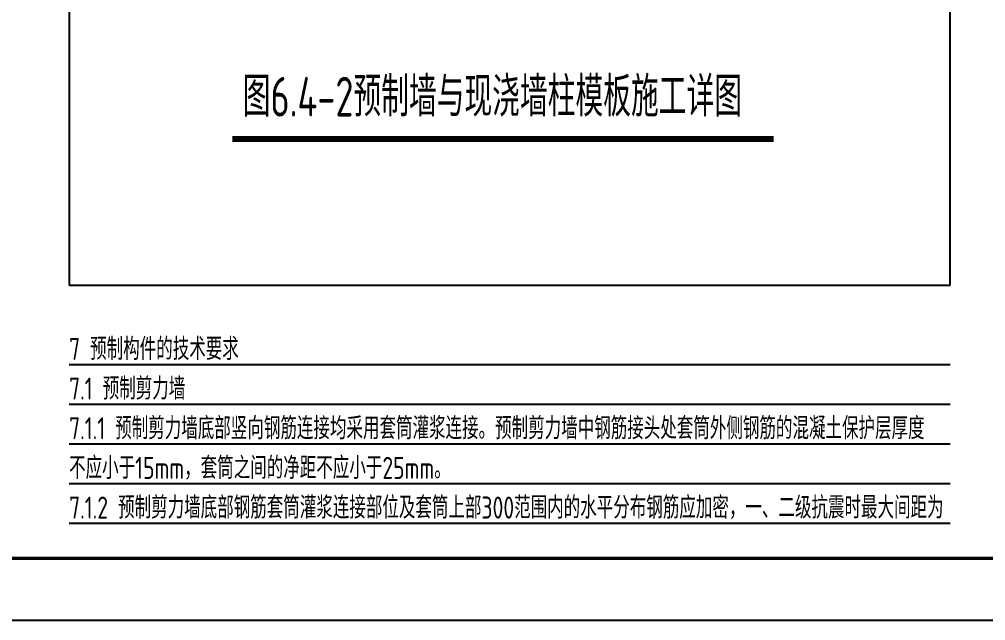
# Model space of a CAD drawing. Extents: x -85320 to 1679916, y -1321939 to 627.
# Drawn here: x 1050152 to 1072090, y -733420 to -719776 of the extents above; entities that cross this region are included whole.
import ezdxf
from ezdxf.enums import TextEntityAlignment as Align

# ---------------------------------------------------------------- set-up
doc = ezdxf.new("R2010")
doc.units = 0
doc.header["$LTSCALE"] = 1000
for name, color, linetype in [('BORDER', 7, 'Continuous'), ('TEXT', 7, 'Continuous'), ('TQ-详图、通用文字', 7, 'Continuous'), ('中文', 7, 'Continuous'), ('总说明下划线', 8, 'Continuous'), ('打印线框', 7, 'Continuous'), ('拉模', 7, 'Continuous')]:
    doc.layers.add(name, color=color, linetype=linetype)
doc.styles.add('TSSD_Rein', font='Tssdeng.shx', dxfattribs={"width": 0.7, "bigfont": 'hztxt.shx'})

# ---------------------------------------------------------------- blocks, each defined once
blk = doc.blocks.new('图框1')
at = {"layer": 'BORDER', "const_width": 50}
blk.add_lwpolyline([(1377779, -823089), (1377779, -783089), (1433679, -783089), (1433679, -823089)], close=True, dxfattribs=at)

msp = doc.modelspace()

# ---------------------------------------------------------------- linework, layer by layer
at = {"layer": 'TQ-详图、通用文字', "const_width": 140, "elevation": 0}
msp.add_lwpolyline([(1054989.987, -722492.724), (1067276.656, -722492.724)], dxfattribs=at)
at = {"layer": '总说明下划线', "color": 9}
for p, q in [((1051281.408, -711404.339), (1051281.409, -725804.339)), ((1071281.408, -725804.339), (1071281.408, -711404.339)), ((1051281.409, -725804.339), (1071281.408, -725804.339)), ((1051281.408, -727604.339), (1071281.408, -727604.339)), ((1051281.408, -728504.339), (1071281.408, -728504.339)), ((1051281.408, -728504.339), (1071281.408, -728504.339)), ((1051281.408, -728504.339), (1071281.408, -728504.339)), ((1051281.408, -729404.339), (1071281.408, -729404.339)), ((1051281.408, -730304.339), (1071281.408, -730304.339)), ((1051281.408, -731204.339), (1071281.408, -731204.339))]:
    msp.add_line(p, q, dxfattribs=at)
at = {"layer": '打印线框', "color": 1}
msp.add_lwpolyline([(1023539.778, -733420.217), (1023539.778, -673955.571), (1107639.778, -673955.571), (1107639.778, -733420.217)], close=True, dxfattribs=at)

# ---------------------------------------------------------------- block references
at = {"layer": '拉模', "color": 3, "xscale": 1.415824915824916, "yscale": 1.415824915824916, "zscale": 1.415824915824916}
msp.add_blockref('图框1', (-923614.424, 433345.089), dxfattribs=at)

# ---------------------------------------------------------------- texts
at = {"layer": 'TEXT', "style": 'TSSD_Rein', "width": 0.7}
msp.add_text('图6.4-2预制墙与现浇墙柱模板施工详图', height=900, dxfattribs=at).set_placement((1055223.72, -722250.726, 0), align=Align.BOTTOM_LEFT)
at = {"layer": '中文', "color": 4, "linetype": 'Continuous', "style": 'TSSD_Rein', "width": 0.75}
for s, p in [('7 预制构件的技术要求', (1051281.413, -727504.339)), ('7.1 预制剪力墙', (1051281.418, -728404.339)), ('7.1.1 预制剪力墙底部竖向钢筋连接均采用套筒灌浆连接。预制剪力墙中钢筋接头处套筒外侧钢筋的混凝土保护层厚度', (1051281.418, -729304.339)), ('不应小于15mm，套筒之间的净距不应小于25mm。', (1051281.418, -730204.339)), ('7.1.2 预制剪力墙底部钢筋套筒灌浆连接部位及套筒上部300范围内的水平分布钢筋应加密，一、二级抗震时最大间距为', (1051281.418, -731104.339))]:
    msp.add_text(s, height=500, dxfattribs=at).set_placement(p)

doc.saveas('drawing.dxf')
